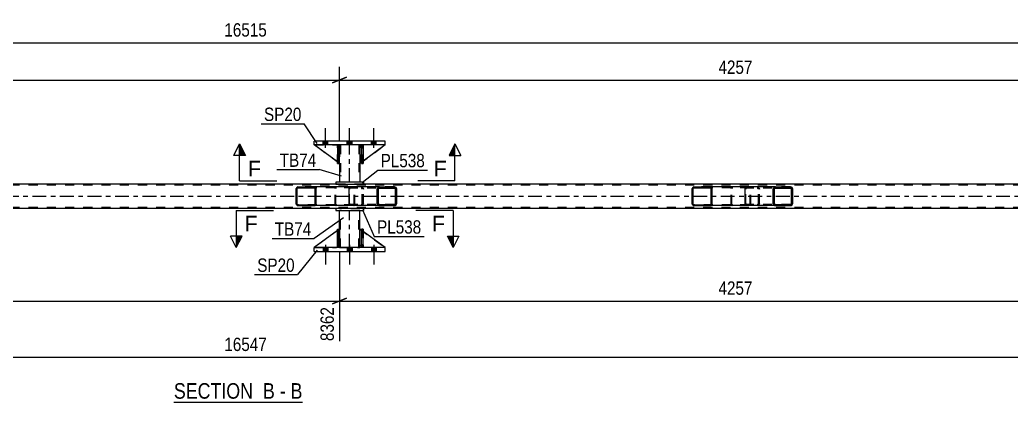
# Model space of a CAD drawing. Header units: millimetres. Extents: x -74 to 767, y -439 to 155.
# Drawn here: x 286.8 to 499.9, y -257.2 to -175.1 of the extents above; entities that cross this region are included whole.
import ezdxf

# ---------------------------------------------------------------- set-up
doc = ezdxf.new("R2010")
doc.units = ezdxf.units.MM
doc.linetypes.add('DXK_LINE_DOT2', pattern=[3.9198, 1.9599, -1.9599])
doc.linetypes.add('DXK_LINE_DOT3', pattern=[5.9187, 2.979, -0.9799, 0.9799, -0.9799])
doc.styles.add('Arial', font='arial.ttf', dxfattribs={"height": 0.2})
doc.styles.add('Arial Narrow', font='ARIALN.TTF', dxfattribs={"height": 0.2})

# ---------------------------------------------------------------- blocks, each defined once
blk = doc.blocks.new('Unknown-814185030-12 - 5260')
at = {"color": 6, "linetype": 'Continuous'}
blk.add_line((319.92, -257.25), (347.56, -257.25), dxfattribs=at)
at = {"color": 0, "linetype": 'Continuous'}
blk.add_wipeout([(338.02, -256.5), (338.02, -253), (319.92, -253), (319.92, -256.5)], dxfattribs=at)
at = {"color": 7, "linetype": 'Continuous', "style": 'Arial Narrow'}
blk.add_text('SECTION ', height=3.34, dxfattribs=at).set_placement((319.92, -256.5))
at = {"color": 0, "linetype": 'Continuous'}
blk.add_wipeout([(341.63, -256.5), (341.63, -253), (339.07, -253), (339.07, -256.5)], dxfattribs=at)
at = {"color": 7, "linetype": 'Continuous', "style": 'Arial Narrow'}
blk.add_text('B', height=3.34, dxfattribs=at).set_placement((339.07, -256.5))
at = {"color": 0, "linetype": 'Continuous'}
blk.add_wipeout([(343.96, -256.5), (343.96, -253), (342.68, -253), (342.68, -256.5)], dxfattribs=at)
at = {"color": 7, "linetype": 'Continuous', "style": 'Arial Narrow'}
blk.add_text('-', height=3.34, dxfattribs=at).set_placement((342.68, -256.5))
at = {"color": 0, "linetype": 'Continuous'}
blk.add_wipeout([(347.56, -256.5), (347.56, -253), (345.01, -253), (345.01, -256.5)], dxfattribs=at)
at = {"color": 7, "linetype": 'Continuous', "style": 'Arial Narrow'}
blk.add_text('B', height=3.34, dxfattribs=at).set_placement((345.01, -256.5))
blk = doc.blocks.new('Part-814185030-5375 - 5260')
at = {"color": 2, "linetype": 'Continuous'}
for p, q in [((360.27, -202.19), (359.91, -202.55)), ((365.31, -201.95), (360.59, -205.45)), ((359.91, -202.55), (359.91, -205.95)), ((360.27, -205.69), (359.91, -205.95))]:
    blk.add_line(p, q, dxfattribs=at)
at = {"color": 7, "linetype": 'DXK_LINE_DOT2'}
for p, q in [((360.51, -201.95), (360.27, -202.19)), ((365.31, -201.95), (360.51, -201.95)), ((360.59, -205.45), (360.27, -205.69))]:
    blk.add_line(p, q, dxfattribs=at)
blk = doc.blocks.new('Part-814185030-5311 - 5260')
at = {"color": 7, "linetype": 'DXK_LINE_DOT2'}
for p, q in [((360.59, -220.03), (360.27, -220.03)), ((360.27, -223.43), (360.27, -220.03)), ((360.27, -220.03), (360.27, -224.03)), ((360.59, -220.03), (360.59, -223.43)), ((360.59, -224.03), (360.59, -220.03)), ((360.59, -223.43), (360.27, -223.43)), ((360.27, -224.03), (360.27, -223.43)), ((360.59, -223.43), (360.59, -224.03)), ((360.59, -224.03), (360.27, -224.03)), ((360.59, -224.03), (360.59, -224.03))]:
    blk.add_line(p, q, dxfattribs=at)
blk = doc.blocks.new('Part-814185030-5313 - 5260')
at = {"color": 2, "linetype": 'Continuous'}
for p, q in [((360.27, -224.03), (360.27, -220.03)), ((360.27, -220.03), (360.59, -220.03)), ((360.59, -224.03), (360.59, -220.03)), ((360.27, -224.03), (360.27, -224.03)), ((360.59, -224.03), (360.27, -224.03))]:
    blk.add_line(p, q, dxfattribs=at)
at = {"color": 7, "linetype": 'DXK_LINE_DOT2'}
for p, q in [((360.27, -220.03), (360.27, -223.43)), ((360.59, -223.43), (360.59, -220.03)), ((360.27, -223.43), (360.27, -224.03)), ((360.27, -223.43), (360.59, -223.43)), ((360.59, -224.03), (360.59, -223.43)), ((360.59, -224.03), (360.59, -224.03))]:
    blk.add_line(p, q, dxfattribs=at)
blk = doc.blocks.new('Part-814185030-5324 - 5260')
at = {"color": 2, "linetype": 'Continuous'}
for p, q in [((355.51, -201.95), (355.51, -202.55)), ((359.91, -201.95), (359.91, -202.55)), ((355.51, -205.95), (355.51, -209.95)), ((359.91, -205.95), (359.91, -209.95))]:
    blk.add_line(p, q, dxfattribs=at)
at = {"color": 7, "linetype": 'DXK_LINE_DOT2'}
for p, q in [((359.91, -201.95), (355.51, -201.95)), ((355.75, -201.95), (355.75, -209.95)), ((359.67, -201.95), (359.67, -209.95)), ((355.51, -202.55), (355.51, -205.95)), ((359.91, -202.55), (359.91, -205.95)), ((359.91, -209.95), (355.51, -209.95))]:
    blk.add_line(p, q, dxfattribs=at)
at = {"color": 7, "linetype": 'DXK_LINE_DOT3'}
blk.add_line((357.71, -209.95), (357.71, -201.95), dxfattribs=at)
blk = doc.blocks.new('Part-814185030-5329 - 5260')
at = {"color": 2, "linetype": 'Continuous'}
for p, q in [((354.71, -209.95), (354.71, -210.35)), ((360.71, -209.95), (354.71, -209.95)), ((354.71, -210.35), (360.71, -210.35)), ((360.71, -209.95), (360.71, -210.35)), ((360.71, -209.95), (360.71, -209.95)), ((360.71, -210.35), (360.71, -210.35))]:
    blk.add_line(p, q, dxfattribs=at)
at = {"color": 7, "linetype": 'DXK_LINE_DOT2'}
for p, q in [((354.71, -209.95), (354.71, -210.35)), ((360.71, -210.35), (360.71, -209.95)), ((360.71, -209.95), (360.71, -209.95)), ((360.71, -210.35), (360.71, -210.35))]:
    blk.add_line(p, q, dxfattribs=at)
blk = doc.blocks.new('Part-814185030-5334 - 5260')
at = {"color": 2, "linetype": 'Continuous'}
for p, q in [((354.71, -215.63), (354.71, -216.03)), ((360.71, -215.63), (354.71, -215.63)), ((354.71, -216.03), (360.71, -216.03)), ((360.71, -215.63), (360.71, -216.03)), ((360.71, -215.63), (360.71, -215.63)), ((360.71, -216.03), (360.71, -216.03))]:
    blk.add_line(p, q, dxfattribs=at)
at = {"color": 7, "linetype": 'DXK_LINE_DOT2'}
for p, q in [((354.71, -215.63), (354.71, -216.03)), ((360.71, -216.03), (360.71, -215.63)), ((360.71, -215.63), (360.71, -215.63)), ((360.71, -216.03), (360.71, -216.03))]:
    blk.add_line(p, q, dxfattribs=at)
blk = doc.blocks.new('Part-814185030-5339 - 5260')
at = {"color": 2, "linetype": 'Continuous'}
for p, q in [((355.51, -220.03), (355.51, -216.03)), ((359.91, -220.03), (359.91, -216.03)), ((355.51, -224.03), (355.51, -223.43)), ((359.91, -224.03), (359.91, -223.43))]:
    blk.add_line(p, q, dxfattribs=at)
at = {"color": 7, "linetype": 'DXK_LINE_DOT2'}
for p, q in [((359.91, -216.03), (355.51, -216.03)), ((355.75, -224.03), (355.75, -216.03)), ((359.67, -224.03), (359.67, -216.03)), ((355.51, -223.43), (355.51, -220.03)), ((359.91, -223.43), (359.91, -220.03)), ((355.51, -224.03), (359.91, -224.03))]:
    blk.add_line(p, q, dxfattribs=at)
at = {"color": 7, "linetype": 'DXK_LINE_DOT3'}
blk.add_line((357.71, -224.03), (357.71, -216.03), dxfattribs=at)
blk = doc.blocks.new('Part-814185030-5340 - 5260')
at = {"color": 2, "linetype": 'Continuous'}
for p, q in [((360.59, -201.95), (360.27, -201.95)), ((360.27, -201.95), (360.27, -205.95)), ((360.59, -201.95), (360.59, -201.95)), ((360.59, -201.95), (360.59, -205.95)), ((360.59, -205.95), (360.27, -205.95))]:
    blk.add_line(p, q, dxfattribs=at)
at = {"color": 7, "linetype": 'DXK_LINE_DOT2'}
for p, q in [((360.27, -202.55), (360.27, -201.95)), ((360.59, -202.55), (360.59, -201.95)), ((360.59, -201.95), (360.59, -201.95)), ((360.59, -202.55), (360.27, -202.55)), ((360.27, -202.55), (360.27, -205.95)), ((360.59, -205.95), (360.59, -202.55))]:
    blk.add_line(p, q, dxfattribs=at)
blk = doc.blocks.new('Part-814185030-5355 - 5260')
at = {"color": 2, "linetype": 'Continuous'}
for p, q in [((350.11, -201.95), (350.11, -201.15)), ((365.31, -201.15), (350.11, -201.15)), ((365.31, -201.95), (350.11, -201.95)), ((365.31, -201.95), (365.31, -201.15))]:
    blk.add_line(p, q, dxfattribs=at)
at = {"color": 7, "linetype": 'DXK_LINE_DOT2'}
for p, q in [((350.11, -201.95), (350.11, -201.15)), ((365.31, -201.95), (365.31, -201.15))]:
    blk.add_line(p, q, dxfattribs=at)
blk = doc.blocks.new('Part-814185030-5360 - 5260')
at = {"color": 2, "linetype": 'Continuous'}
for p, q in [((350.11, -224.83), (350.11, -224.03)), ((365.31, -224.03), (350.11, -224.03)), ((350.11, -224.83), (365.31, -224.83)), ((365.31, -224.83), (365.31, -224.03))]:
    blk.add_line(p, q, dxfattribs=at)
at = {"color": 7, "linetype": 'DXK_LINE_DOT2'}
for p, q in [((350.11, -224.83), (350.11, -224.03)), ((365.31, -224.83), (365.31, -224.03))]:
    blk.add_line(p, q, dxfattribs=at)
blk = doc.blocks.new('Part-814185030-5361 - 5260')
at = {"color": 2, "linetype": 'Continuous'}
for p, q in [((359.91, -223.43), (359.91, -220.03)), ((360.27, -220.29), (359.91, -220.03)), ((365.31, -224.03), (360.59, -220.53)), ((360.27, -223.78), (359.91, -223.43))]:
    blk.add_line(p, q, dxfattribs=at)
at = {"color": 7, "linetype": 'DXK_LINE_DOT2'}
for p, q in [((360.59, -220.53), (360.27, -220.29)), ((360.51, -224.03), (360.27, -223.78)), ((365.31, -224.03), (360.51, -224.03)), ((365.31, -224.03), (365.31, -224.03)), ((365.31, -224.03), (365.31, -224.03))]:
    blk.add_line(p, q, dxfattribs=at)
blk = doc.blocks.new('Part-814185030-5362 - 5260')
at = {"color": 7, "linetype": 'DXK_LINE_DOT2'}
for p, q in [((359.91, -223.43), (359.91, -220.03)), ((359.91, -220.03), (365.31, -224.03)), ((360.51, -224.03), (359.91, -223.43)), ((365.31, -224.03), (360.51, -224.03))]:
    blk.add_line(p, q, dxfattribs=at)
blk = doc.blocks.new('Part-814185030-5363 - 5260')
at = {"color": 2, "linetype": 'Continuous'}
for p, q in [((355.07, -220.36), (350.11, -224.03)), ((355.51, -220.03), (355.39, -220.12)), ((355.51, -223.43), (355.51, -220.03)), ((355.51, -223.43), (355.39, -223.55)), ((355.51, -223.43), (355.51, -223.43)), ((355.07, -223.87), (354.91, -224.03))]:
    blk.add_line(p, q, dxfattribs=at)
at = {"color": 7, "linetype": 'DXK_LINE_DOT2'}
for p, q in [((355.39, -220.12), (355.07, -220.36)), ((355.51, -223.43), (355.51, -220.03)), ((355.51, -223.43), (354.91, -224.03)), ((355.39, -223.55), (355.07, -223.87)), ((350.11, -224.03), (354.91, -224.03))]:
    blk.add_line(p, q, dxfattribs=at)
blk = doc.blocks.new('Part-814185030-5366 - 5260')
at = {"linetype": 'Continuous'}
h = blk.add_hatch(dxfattribs=at)
h.set_pattern_fill('', scale=0.7, style=0, pattern_type=0)
h.set_pattern_definition([(45, (367.7876, -211.2838), (-1.57154, 1.57154), [])])
h.paths.add_polyline_path([(367.83, -211.47), (367.79, -211.28), (367.68, -211.13), (367.52, -211.02), (367.32, -210.99), (364.14, -210.99), (363.95, -211.02), (363.78, -211.13), (363.67, -211.28), (363.64, -211.47), (363.64, -214.51), (363.67, -214.69), (363.78, -214.85), (363.95, -214.95), (364.14, -214.99), (367.32, -214.99), (367.52, -214.95), (367.68, -214.85), (367.79, -214.69), (367.83, -214.51)])
h.paths.add_polyline_path([(367.56, -214.6), (367.5, -214.68), (367.42, -214.73), (367.32, -214.75), (364.14, -214.75), (364.04, -214.73), (363.96, -214.68), (363.91, -214.6), (363.89, -214.51), (363.89, -211.47), (363.91, -211.38), (363.96, -211.3), (364.04, -211.25), (364.14, -211.23), (367.32, -211.23), (367.42, -211.25), (367.5, -211.3), (367.56, -211.38), (367.57, -211.47), (367.57, -214.51)])
at = {"color": 2, "linetype": 'Continuous'}
for p, q in [((357.57, -211.47), (357.59, -211.28)), ((357.57, -214.51), (357.57, -211.47)), ((357.59, -211.28), (357.65, -211.13)), ((357.65, -211.13), (357.73, -211.02)), ((357.73, -211.02), (357.84, -210.99)), ((364.14, -210.99), (357.84, -210.99)), ((363.67, -211.28), (363.64, -211.47)), ((363.64, -214.51), (363.64, -211.47)), ((363.89, -211.47), (363.91, -211.38)), ((363.89, -214.51), (363.89, -211.47)), ((363.91, -211.38), (363.96, -211.3)), ((364.14, -210.99), (363.95, -211.02)), ((363.96, -211.3), (364.04, -211.25)), ((364.04, -211.25), (364.14, -211.23)), ((364.14, -210.99), (367.32, -210.99)), ((364.14, -211.23), (367.32, -211.23)), ((367.52, -211.02), (367.32, -210.99)), ((367.32, -211.23), (367.42, -211.25)), ((367.42, -211.25), (367.5, -211.3)), ((367.5, -211.3), (367.56, -211.38)), ((367.56, -211.38), (367.57, -211.47)), ((367.57, -214.51), (367.57, -211.47)), ((367.83, -211.47), (367.79, -211.28)), ((367.83, -214.51), (367.83, -211.47)), ((357.59, -214.69), (357.57, -214.51)), ((357.65, -214.85), (357.59, -214.69)), ((357.73, -214.95), (357.65, -214.85)), ((357.84, -214.99), (357.73, -214.95)), ((364.14, -214.99), (357.84, -214.99)), ((363.64, -214.51), (363.67, -214.69)), ((363.91, -214.6), (363.89, -214.51)), ((363.96, -214.68), (363.91, -214.6)), ((363.95, -214.95), (364.14, -214.99)), ((364.04, -214.73), (363.96, -214.68)), ((364.14, -214.75), (364.04, -214.73)), ((364.14, -214.75), (367.32, -214.75)), ((364.14, -214.99), (367.32, -214.99)), ((367.42, -214.73), (367.32, -214.75)), ((367.32, -214.99), (367.52, -214.95)), ((367.5, -214.68), (367.42, -214.73)), ((367.56, -214.6), (367.5, -214.68)), ((367.57, -214.51), (367.56, -214.6)), ((367.79, -214.69), (367.83, -214.51))]:
    blk.add_line(p, q, dxfattribs=at)
at = {"color": 7, "linetype": 'DXK_LINE_DOT2'}
for p, q in [((357.71, -211.38), (357.7, -211.47)), ((357.7, -214.51), (357.7, -211.47)), ((357.74, -211.3), (357.71, -211.38)), ((357.79, -211.25), (357.74, -211.3)), ((357.84, -211.23), (357.79, -211.25)), ((367.32, -211.23), (357.84, -211.23)), ((358.83, -211.23), (358.83, -210.99)), ((360.17, -210.99), (360.37, -211.02)), ((360.27, -211.25), (360.17, -211.23)), ((360.35, -211.3), (360.27, -211.25)), ((360.41, -211.38), (360.35, -211.3)), ((360.42, -211.47), (360.41, -211.38)), ((360.42, -214.51), (360.42, -211.47)), ((360.64, -211.28), (360.68, -211.47)), ((360.68, -214.51), (360.68, -211.47)), ((367.32, -210.99), (364.14, -210.99)), ((357.7, -214.51), (357.71, -214.6)), ((357.71, -214.6), (357.74, -214.68)), ((357.74, -214.68), (357.79, -214.73)), ((357.79, -214.73), (357.84, -214.75)), ((367.32, -214.75), (357.84, -214.75)), ((358.83, -214.99), (358.83, -214.75)), ((360.17, -214.75), (360.27, -214.73)), ((360.37, -214.95), (360.17, -214.99)), ((360.27, -214.73), (360.35, -214.68)), ((360.35, -214.68), (360.41, -214.6)), ((360.41, -214.6), (360.42, -214.51)), ((360.68, -214.51), (360.64, -214.69)), ((367.32, -214.99), (364.14, -214.99))]:
    blk.add_line(p, q, dxfattribs=at)
for centre, start, end in [((360.19, -211.48), 23.8494, 68.8059), ((360.19, -214.49), 291.1941, 336.1506)]:
    blk.add_arc(centre, 0.492, start, end, dxfattribs=at)
at = {"color": 2, "linetype": 'Continuous'}
for centre, start, end in [((364.12, -211.48), 111.1941, 156.1506), ((367.34, -211.48), 23.8494, 68.8059), ((364.12, -214.49), 203.8494, 248.8059), ((367.34, -214.49), 291.1941, 336.1506)]:
    blk.add_arc(centre, 0.492, start, end, dxfattribs=at)
blk = doc.blocks.new('Part-814185030-5367 - 5260')
at = {"linetype": 'Continuous'}
h = blk.add_hatch(dxfattribs=at)
h.set_pattern_fill('', scale=0.7, style=0, pattern_type=0)
h.set_pattern_definition([(45, (435.5897, -211.185), (-1.57154, 1.57154), [])])
h.paths.add_polyline_path([(435.62, -211.31), (435.59, -211.19), (435.52, -211.08), (435.41, -211.01), (435.28, -210.99), (431.7, -210.99), (431.57, -211.01), (431.46, -211.08), (431.38, -211.19), (431.36, -211.31), (431.36, -214.67), (431.38, -214.79), (431.46, -214.89), (431.57, -214.96), (431.7, -214.99), (435.28, -214.99), (435.41, -214.96), (435.52, -214.89), (435.59, -214.79), (435.62, -214.67)])
h.paths.add_polyline_path([(435.43, -214.73), (435.4, -214.78), (435.34, -214.82), (435.28, -214.83), (431.7, -214.83), (431.63, -214.82), (431.58, -214.78), (431.54, -214.73), (431.53, -214.67), (431.53, -211.31), (431.54, -211.25), (431.58, -211.19), (431.63, -211.16), (431.7, -211.15), (435.28, -211.15), (435.34, -211.16), (435.4, -211.19), (435.43, -211.25), (435.45, -211.31), (435.45, -214.67)])
at = {"color": 2, "linetype": 'Continuous'}
for p, q in [((431.38, -211.19), (431.36, -211.31)), ((431.36, -214.67), (431.36, -211.31)), ((431.53, -211.31), (431.54, -211.25)), ((431.53, -214.67), (431.53, -211.31)), ((431.54, -211.25), (431.58, -211.19)), ((431.7, -210.99), (431.57, -211.01)), ((431.58, -211.19), (431.63, -211.16)), ((431.63, -211.16), (431.7, -211.15)), ((431.7, -210.99), (435.28, -210.99)), ((431.7, -211.15), (435.28, -211.15)), ((442.97, -210.99), (435.28, -210.99)), ((435.41, -211.01), (435.28, -210.99)), ((435.28, -211.15), (435.34, -211.16)), ((435.34, -211.16), (435.4, -211.19)), ((435.4, -211.19), (435.43, -211.25)), ((435.43, -211.25), (435.45, -211.31)), ((435.45, -214.67), (435.45, -211.31)), ((435.62, -211.31), (435.59, -211.19)), ((435.62, -214.67), (435.62, -211.31)), ((431.36, -214.67), (431.38, -214.79)), ((431.54, -214.73), (431.53, -214.67)), ((431.58, -214.78), (431.54, -214.73)), ((431.57, -214.96), (431.7, -214.99)), ((431.63, -214.82), (431.58, -214.78)), ((431.7, -214.83), (431.63, -214.82)), ((431.7, -214.83), (435.28, -214.83)), ((431.7, -214.99), (435.28, -214.99)), ((435.34, -214.82), (435.28, -214.83)), ((435.28, -214.99), (435.41, -214.96)), ((442.97, -214.99), (435.28, -214.99)), ((435.4, -214.78), (435.34, -214.82)), ((435.43, -214.73), (435.4, -214.78)), ((435.45, -214.67), (435.43, -214.73)), ((435.59, -214.79), (435.62, -214.67))]:
    blk.add_line(p, q, dxfattribs=at)
at = {"color": 7, "linetype": 'DXK_LINE_DOT2'}
for p, q in [((435.28, -210.99), (431.7, -210.99)), ((443.62, -211.15), (431.7, -211.15)), ((439.71, -211.31), (439.73, -211.19)), ((439.71, -214.67), (439.71, -211.31)), ((439.89, -211.25), (439.88, -211.31)), ((439.88, -214.67), (439.88, -211.31)), ((439.93, -211.19), (439.89, -211.25)), ((439.92, -211.01), (440.05, -210.99)), ((439.93, -211.19), (439.94, -211.19)), ((439.94, -211.19), (439.98, -211.16)), ((439.98, -211.16), (440.05, -211.15)), ((443.62, -210.99), (442.97, -210.99)), ((443.62, -210.99), (443.75, -211.01)), ((443.69, -211.16), (443.62, -211.15)), ((443.74, -211.19), (443.69, -211.16)), ((443.78, -211.25), (443.74, -211.19)), ((443.79, -211.31), (443.78, -211.25)), ((443.79, -214.67), (443.79, -211.31)), ((443.94, -211.19), (443.96, -211.28)), ((443.96, -211.28), (443.96, -211.31)), ((443.96, -214.67), (443.96, -211.31)), ((443.62, -214.83), (431.7, -214.83)), ((435.28, -214.99), (431.7, -214.99)), ((439.73, -214.79), (439.71, -214.67)), ((439.88, -214.67), (439.89, -214.73)), ((439.89, -214.73), (439.93, -214.78)), ((440.05, -214.99), (439.92, -214.96)), ((439.93, -214.78), (439.94, -214.79)), ((439.94, -214.79), (439.98, -214.82)), ((439.98, -214.82), (440.05, -214.83)), ((443.62, -214.99), (442.97, -214.99)), ((443.62, -214.83), (443.69, -214.82)), ((443.75, -214.96), (443.62, -214.99)), ((443.69, -214.82), (443.74, -214.78)), ((443.74, -214.78), (443.78, -214.73)), ((443.78, -214.73), (443.79, -214.67)), ((443.96, -214.67), (443.94, -214.79))]:
    blk.add_line(p, q, dxfattribs=at)
at = {"color": 2, "linetype": 'Continuous'}
for centre, start, end in [((431.69, -211.32), 110.7583, 155.68), ((435.29, -211.32), 24.32, 69.2417), ((431.69, -214.65), 204.32, 249.2417), ((435.29, -214.65), 290.7583, 335.68)]:
    blk.add_arc(centre, 0.331, start, end, dxfattribs=at)
at = {"color": 7, "linetype": 'DXK_LINE_DOT2'}
for centre, start, end in [((440.04, -211.32), 110.7583, 155.68), ((443.64, -211.32), 24.32, 69.2417), ((440.04, -214.65), 204.32, 249.2417)]:
    blk.add_arc(centre, 0.331, start, end, dxfattribs=at)
blk = doc.blocks.new('Part-814185030-5368 - 5260')
at = {"linetype": 'Continuous'}
h = blk.add_hatch(dxfattribs=at)
h.set_pattern_fill('', scale=0.7, style=0, pattern_type=0)
h.set_pattern_definition([(45, (452.9218, -211.2838), (-1.57154, 1.57154), [])])
h.paths.add_polyline_path([(452.96, -211.47), (452.92, -211.28), (452.81, -211.13), (452.65, -211.02), (452.46, -210.99), (449.27, -210.99), (449.08, -211.02), (448.92, -211.13), (448.81, -211.28), (448.77, -211.47), (448.77, -214.51), (448.81, -214.69), (448.92, -214.85), (449.08, -214.95), (449.27, -214.99), (452.46, -214.99), (452.65, -214.95), (452.81, -214.85), (452.92, -214.69), (452.96, -214.51)])
h.paths.add_polyline_path([(452.69, -214.6), (452.64, -214.68), (452.55, -214.73), (452.46, -214.75), (449.27, -214.75), (449.18, -214.73), (449.1, -214.68), (449.04, -214.6), (449.02, -214.51), (449.02, -211.47), (449.04, -211.38), (449.1, -211.3), (449.18, -211.25), (449.27, -211.23), (452.46, -211.23), (452.55, -211.25), (452.64, -211.3), (452.69, -211.38), (452.71, -211.47), (452.71, -214.51)])
at = {"color": 2, "linetype": 'Continuous'}
for p, q in [((442.7, -211.47), (442.72, -211.28)), ((442.7, -214.51), (442.7, -211.47)), ((442.72, -211.28), (442.78, -211.13)), ((442.78, -211.13), (442.87, -211.02)), ((442.87, -211.02), (442.97, -210.99)), ((449.27, -210.99), (442.97, -210.99)), ((448.81, -211.28), (448.77, -211.47)), ((448.77, -214.51), (448.77, -211.47)), ((449.02, -211.47), (449.04, -211.38)), ((449.02, -214.51), (449.02, -211.47)), ((449.04, -211.38), (449.1, -211.3)), ((449.27, -210.99), (449.08, -211.02)), ((449.1, -211.3), (449.18, -211.25)), ((449.18, -211.25), (449.27, -211.23)), ((449.27, -210.99), (452.46, -210.99)), ((449.27, -211.23), (452.46, -211.23)), ((452.65, -211.02), (452.46, -210.99)), ((452.46, -211.23), (452.55, -211.25)), ((452.55, -211.25), (452.64, -211.3)), ((452.64, -211.3), (452.69, -211.38)), ((452.69, -211.38), (452.71, -211.47)), ((452.71, -214.51), (452.71, -211.47)), ((452.96, -211.47), (452.92, -211.28)), ((452.96, -214.51), (452.96, -211.47)), ((442.72, -214.69), (442.7, -214.51)), ((442.78, -214.85), (442.72, -214.69)), ((442.87, -214.95), (442.78, -214.85)), ((442.97, -214.99), (442.87, -214.95)), ((449.27, -214.99), (442.97, -214.99)), ((448.77, -214.51), (448.81, -214.69)), ((449.04, -214.6), (449.02, -214.51)), ((449.1, -214.68), (449.04, -214.6)), ((449.08, -214.95), (449.27, -214.99)), ((449.18, -214.73), (449.1, -214.68)), ((449.27, -214.75), (449.18, -214.73)), ((449.27, -214.75), (452.46, -214.75)), ((449.27, -214.99), (452.46, -214.99)), ((452.55, -214.73), (452.46, -214.75)), ((452.46, -214.99), (452.65, -214.95)), ((452.64, -214.68), (452.55, -214.73)), ((452.69, -214.6), (452.64, -214.68)), ((452.71, -214.51), (452.69, -214.6)), ((452.92, -214.69), (452.96, -214.51))]:
    blk.add_line(p, q, dxfattribs=at)
at = {"color": 7, "linetype": 'DXK_LINE_DOT2'}
for p, q in [((442.85, -211.38), (442.84, -211.47)), ((442.84, -214.51), (442.84, -211.47)), ((442.88, -211.3), (442.85, -211.38)), ((442.92, -211.25), (442.88, -211.3)), ((442.97, -211.23), (442.92, -211.25)), ((452.46, -211.23), (442.97, -211.23)), ((443.96, -211.23), (443.96, -210.99)), ((445.31, -210.99), (445.5, -211.02)), ((445.4, -211.25), (445.31, -211.23)), ((445.48, -211.3), (445.4, -211.25)), ((445.54, -211.38), (445.48, -211.3)), ((445.56, -211.47), (445.54, -211.38)), ((445.56, -214.51), (445.56, -211.47)), ((445.77, -211.28), (445.81, -211.47)), ((445.81, -214.51), (445.81, -211.47)), ((452.46, -210.99), (449.27, -210.99)), ((442.84, -214.51), (442.85, -214.6)), ((442.85, -214.6), (442.88, -214.68)), ((442.88, -214.68), (442.92, -214.73)), ((442.92, -214.73), (442.97, -214.75)), ((452.46, -214.75), (442.97, -214.75)), ((443.96, -214.99), (443.96, -214.75)), ((445.31, -214.75), (445.4, -214.73)), ((445.5, -214.95), (445.31, -214.99)), ((445.4, -214.73), (445.48, -214.68)), ((445.48, -214.68), (445.54, -214.6)), ((445.54, -214.6), (445.56, -214.51)), ((445.81, -214.51), (445.77, -214.69)), ((452.46, -214.99), (449.27, -214.99))]:
    blk.add_line(p, q, dxfattribs=at)
for centre, start, end in [((445.32, -211.48), 23.8494, 68.8059), ((445.32, -214.49), 291.1941, 336.1506)]:
    blk.add_arc(centre, 0.492, start, end, dxfattribs=at)
at = {"color": 2, "linetype": 'Continuous'}
for centre, start, end in [((449.26, -211.48), 111.1941, 156.1506), ((452.47, -211.48), 23.8494, 68.8059), ((449.26, -214.49), 203.8494, 248.8059), ((452.47, -214.49), 291.1941, 336.1506)]:
    blk.add_arc(centre, 0.492, start, end, dxfattribs=at)
blk = doc.blocks.new('Part-814185030-5370 - 5260')
at = {"color": 7, "linetype": 'DXK_LINE_DOT2'}
for p, q in [((355.51, -220.03), (350.11, -224.03)), ((355.51, -223.43), (355.51, -220.03)), ((355.51, -220.03), (355.51, -223.43)), ((354.91, -224.03), (355.51, -223.43)), ((355.51, -223.43), (354.91, -224.03)), ((355.51, -223.43), (355.51, -223.43)), ((350.11, -224.03), (354.91, -224.03))]:
    blk.add_line(p, q, dxfattribs=at)
blk = doc.blocks.new('Part-814185030-5371 - 5260')
at = {"color": 2, "linetype": 'Continuous'}
for p, q in [((355.07, -224.03), (355.07, -220.03)), ((355.07, -220.03), (355.39, -220.03)), ((355.39, -224.03), (355.39, -220.03)), ((355.07, -224.03), (355.07, -224.03)), ((355.39, -224.03), (355.07, -224.03))]:
    blk.add_line(p, q, dxfattribs=at)
at = {"color": 7, "linetype": 'DXK_LINE_DOT2'}
for p, q in [((355.07, -220.03), (355.07, -223.43)), ((355.39, -223.43), (355.39, -220.03)), ((355.07, -223.43), (355.07, -224.03)), ((355.07, -223.43), (355.39, -223.43)), ((355.39, -224.03), (355.39, -223.43)), ((355.39, -224.03), (355.39, -224.03))]:
    blk.add_line(p, q, dxfattribs=at)
blk = doc.blocks.new('Part-814185030-5373 - 5260')
at = {"color": 7, "linetype": 'DXK_LINE_DOT2'}
for p, q in [((355.07, -220.03), (355.39, -220.03)), ((355.07, -223.43), (355.07, -220.03)), ((355.07, -220.03), (355.07, -224.03)), ((355.39, -220.03), (355.39, -223.43)), ((355.39, -224.03), (355.39, -220.12)), ((355.39, -223.43), (355.07, -223.43)), ((355.07, -224.03), (355.07, -223.43)), ((355.39, -223.43), (355.39, -224.03)), ((355.39, -224.03), (355.07, -224.03)), ((355.39, -224.03), (355.39, -224.03))]:
    blk.add_line(p, q, dxfattribs=at)
blk = doc.blocks.new('Part-814185030-5396 - 5260')
at = {"color": 7, "linetype": 'DXK_LINE_DOT2'}
for p, q in [((360.27, -202.55), (360.27, -201.95)), ((360.27, -201.95), (360.27, -201.95)), ((360.27, -201.95), (360.27, -205.95)), ((360.59, -201.95), (360.27, -201.95)), ((360.59, -202.55), (360.59, -201.95)), ((360.59, -205.95), (360.59, -201.95)), ((360.27, -205.95), (360.27, -202.55)), ((360.27, -202.55), (360.59, -202.55)), ((360.59, -202.55), (360.59, -205.95)), ((360.27, -205.95), (360.59, -205.95))]:
    blk.add_line(p, q, dxfattribs=at)
blk = doc.blocks.new('Part-814185030-5415 - 5260')
at = {"color": 7, "linetype": 'DXK_LINE_DOT2'}
for p, q in [((360.51, -201.95), (359.91, -202.55)), ((359.91, -205.95), (365.31, -201.95)), ((365.31, -201.95), (360.51, -201.95)), ((359.91, -202.55), (359.91, -205.95))]:
    blk.add_line(p, q, dxfattribs=at)
blk = doc.blocks.new('Part-814185030-5416 - 5260')
at = {"color": 2, "linetype": 'Continuous'}
for p, q in [((355.07, -205.62), (350.11, -201.95)), ((355.07, -202.1), (354.91, -201.95)), ((355.51, -202.55), (355.39, -202.42)), ((355.51, -202.55), (355.51, -202.55)), ((355.51, -205.95), (355.51, -202.55)), ((355.39, -205.85), (355.51, -205.95)), ((355.51, -205.95), (355.51, -205.95))]:
    blk.add_line(p, q, dxfattribs=at)
at = {"color": 7, "linetype": 'DXK_LINE_DOT2'}
for p, q in [((354.91, -201.95), (350.11, -201.95)), ((354.91, -201.95), (355.51, -202.55)), ((355.39, -202.42), (355.07, -202.1)), ((355.51, -202.55), (355.51, -205.95)), ((355.39, -205.85), (355.07, -205.62))]:
    blk.add_line(p, q, dxfattribs=at)
blk = doc.blocks.new('Part-814185030-5417 - 5260')
at = {"color": 7, "linetype": 'DXK_LINE_DOT2'}
for p, q in [((355.51, -205.95), (350.11, -201.95)), ((350.11, -201.95), (354.91, -201.95)), ((354.91, -201.95), (355.51, -202.55)), ((355.51, -202.55), (354.91, -201.95)), ((355.51, -202.55), (355.51, -205.95)), ((355.51, -202.55), (355.51, -202.55)), ((355.51, -202.55), (355.51, -205.95))]:
    blk.add_line(p, q, dxfattribs=at)
blk = doc.blocks.new('Part-814185030-5418 - 5260')
at = {"color": 2, "linetype": 'Continuous'}
for p, q in [((355.39, -201.95), (355.07, -201.95)), ((355.07, -201.95), (355.07, -205.95)), ((355.39, -201.95), (355.39, -201.95)), ((355.39, -201.95), (355.39, -205.95)), ((355.39, -205.95), (355.07, -205.95))]:
    blk.add_line(p, q, dxfattribs=at)
at = {"color": 7, "linetype": 'DXK_LINE_DOT2'}
for p, q in [((355.07, -202.55), (355.07, -201.95)), ((355.39, -202.55), (355.39, -201.95)), ((355.39, -201.95), (355.39, -201.95)), ((355.39, -202.55), (355.07, -202.55)), ((355.07, -202.55), (355.07, -205.95)), ((355.39, -205.95), (355.39, -202.55))]:
    blk.add_line(p, q, dxfattribs=at)
blk = doc.blocks.new('Part-814185030-5420 - 5260')
at = {"color": 7, "linetype": 'DXK_LINE_DOT2'}
for p, q in [((355.07, -202.55), (355.07, -201.95)), ((355.07, -201.95), (355.07, -201.95)), ((355.07, -201.95), (355.07, -205.95)), ((355.39, -201.95), (355.07, -201.95)), ((355.39, -202.55), (355.39, -201.95)), ((355.39, -205.95), (355.39, -201.95)), ((355.07, -205.95), (355.07, -202.55)), ((355.07, -202.55), (355.39, -202.55)), ((355.39, -202.55), (355.39, -205.95)), ((355.07, -205.95), (355.39, -205.95))]:
    blk.add_line(p, q, dxfattribs=at)
blk = doc.blocks.new('Part-814185030-5479 - 5260')
at = {"color": 7, "linetype": 'DXK_LINE_DOT2'}
for p, q in [((623.83, -210.59), (46.85, -210.59)), ((360.71, -210.35), (354.71, -210.35)), ((623.83, -215.39), (46.85, -215.39)), ((360.71, -215.63), (354.71, -215.63))]:
    blk.add_line(p, q, dxfattribs=at)
at = {"color": 2, "linetype": 'Continuous'}
for p, q in [((354.71, -210.35), (190.45, -210.35)), ((524.98, -210.35), (360.71, -210.35)), ((354.71, -215.63), (190.45, -215.63)), ((524.98, -215.63), (360.71, -215.63))]:
    blk.add_line(p, q, dxfattribs=at)
at = {"color": 7, "linetype": 'DXK_LINE_DOT3'}
blk.add_line((46.85, -212.99), (623.83, -212.99), dxfattribs=at)
blk = doc.blocks.new('Part-814185030-5481 - 5260')
at = {"linetype": 'Continuous'}
h = blk.add_hatch(dxfattribs=at)
h.set_pattern_fill('', scale=0.7, style=0, pattern_type=0)
h.set_pattern_definition([(45, (350.4555, -211.185), (-1.57154, 1.57154), [])])
h.paths.add_polyline_path([(350.48, -211.31), (350.46, -211.19), (350.38, -211.08), (350.27, -211.01), (350.14, -210.99), (346.57, -210.99), (346.43, -211.01), (346.32, -211.08), (346.25, -211.19), (346.22, -211.31), (346.22, -214.67), (346.25, -214.79), (346.32, -214.89), (346.43, -214.96), (346.57, -214.99), (350.14, -214.99), (350.27, -214.96), (350.38, -214.89), (350.46, -214.79), (350.48, -214.67)])
h.paths.add_polyline_path([(350.3, -214.73), (350.26, -214.78), (350.21, -214.82), (350.14, -214.83), (346.57, -214.83), (346.5, -214.82), (346.44, -214.78), (346.41, -214.73), (346.39, -214.67), (346.39, -211.31), (346.41, -211.25), (346.44, -211.19), (346.5, -211.16), (346.57, -211.15), (350.14, -211.15), (350.21, -211.16), (350.26, -211.19), (350.3, -211.25), (350.31, -211.31), (350.31, -214.67)])
at = {"color": 2, "linetype": 'Continuous'}
for p, q in [((346.25, -211.19), (346.22, -211.31)), ((346.22, -214.67), (346.22, -211.31)), ((346.39, -211.31), (346.41, -211.25)), ((346.39, -214.67), (346.39, -211.31)), ((346.41, -211.25), (346.44, -211.19)), ((346.57, -210.99), (346.43, -211.01)), ((346.44, -211.19), (346.5, -211.16)), ((346.5, -211.16), (346.57, -211.15)), ((346.57, -210.99), (350.14, -210.99)), ((346.57, -211.15), (350.14, -211.15)), ((357.84, -210.99), (350.14, -210.99)), ((350.27, -211.01), (350.14, -210.99)), ((350.14, -211.15), (350.21, -211.16)), ((350.21, -211.16), (350.26, -211.19)), ((350.26, -211.19), (350.3, -211.25)), ((350.3, -211.25), (350.31, -211.31)), ((350.31, -214.67), (350.31, -211.31)), ((350.48, -211.31), (350.46, -211.19)), ((350.48, -214.67), (350.48, -211.31)), ((346.22, -214.67), (346.25, -214.79)), ((346.41, -214.73), (346.39, -214.67)), ((346.44, -214.78), (346.41, -214.73)), ((346.43, -214.96), (346.57, -214.99)), ((346.5, -214.82), (346.44, -214.78)), ((346.57, -214.83), (346.5, -214.82)), ((346.57, -214.83), (350.14, -214.83)), ((346.57, -214.99), (350.14, -214.99)), ((350.21, -214.82), (350.14, -214.83)), ((350.14, -214.99), (350.27, -214.96)), ((357.84, -214.99), (350.14, -214.99)), ((350.26, -214.78), (350.21, -214.82)), ((350.3, -214.73), (350.26, -214.78)), ((350.31, -214.67), (350.3, -214.73)), ((350.46, -214.79), (350.48, -214.67))]:
    blk.add_line(p, q, dxfattribs=at)
at = {"color": 7, "linetype": 'DXK_LINE_DOT2'}
for p, q in [((350.14, -210.99), (346.57, -210.99)), ((358.49, -211.15), (346.57, -211.15)), ((354.57, -211.31), (354.6, -211.19)), ((354.57, -214.67), (354.57, -211.31)), ((354.76, -211.25), (354.74, -211.31)), ((354.74, -214.67), (354.74, -211.31)), ((354.79, -211.19), (354.76, -211.25)), ((354.78, -211.01), (354.91, -210.99)), ((354.79, -211.19), (354.81, -211.19)), ((354.81, -211.19), (354.85, -211.16)), ((354.85, -211.16), (354.91, -211.15)), ((358.49, -210.99), (357.84, -210.99)), ((358.49, -210.99), (358.62, -211.01)), ((358.56, -211.16), (358.49, -211.15)), ((358.61, -211.19), (358.56, -211.16)), ((358.65, -211.25), (358.61, -211.19)), ((358.66, -211.31), (358.65, -211.25)), ((358.66, -214.67), (358.66, -211.31)), ((358.8, -211.19), (358.83, -211.28)), ((358.83, -211.28), (358.83, -211.31)), ((358.83, -214.67), (358.83, -211.31)), ((358.49, -214.83), (346.57, -214.83)), ((350.14, -214.99), (346.57, -214.99)), ((354.6, -214.79), (354.57, -214.67)), ((354.74, -214.67), (354.76, -214.73)), ((354.76, -214.73), (354.79, -214.78)), ((354.91, -214.99), (354.78, -214.96)), ((354.79, -214.78), (354.81, -214.79)), ((354.81, -214.79), (354.85, -214.82)), ((354.85, -214.82), (354.91, -214.83)), ((358.49, -214.99), (357.84, -214.99)), ((358.49, -214.83), (358.56, -214.82)), ((358.62, -214.96), (358.49, -214.99)), ((358.56, -214.82), (358.61, -214.78)), ((358.61, -214.78), (358.65, -214.73)), ((358.65, -214.73), (358.66, -214.67)), ((358.83, -214.67), (358.8, -214.79))]:
    blk.add_line(p, q, dxfattribs=at)
at = {"color": 2, "linetype": 'Continuous'}
for centre, start, end in [((346.55, -211.32), 110.7583, 155.68), ((350.15, -211.32), 24.32, 69.2417), ((346.55, -214.65), 204.32, 249.2417), ((350.15, -214.65), 290.7583, 335.68)]:
    blk.add_arc(centre, 0.331, start, end, dxfattribs=at)
at = {"color": 7, "linetype": 'DXK_LINE_DOT2'}
for centre, start, end in [((354.9, -211.32), 110.7583, 155.68), ((358.5, -211.32), 24.32, 69.2417), ((354.9, -214.65), 204.32, 249.2417), ((358.5, -214.65), 290.7583, 335.68)]:
    blk.add_arc(centre, 0.331, start, end, dxfattribs=at)
blk = doc.blocks.new('Bolt-814185030-5543 - 5260')
at = {"linetype": 'Continuous'}
for points in [[(351.99, -201.95), (353.03, -201.95), (353.03, -201.15), (351.99, -201.15)], [(351.99, -201.95), (353.03, -201.95), (353.03, -201.15), (351.99, -201.15)], [(351.99, -201.95), (353.03, -201.95), (353.03, -201.15), (351.99, -201.15)], [(357.19, -201.95), (358.23, -201.95), (358.23, -201.15), (357.19, -201.15)], [(357.19, -201.95), (358.23, -201.95), (358.23, -201.15), (357.19, -201.15)], [(362.39, -201.95), (363.43, -201.95), (363.43, -201.15), (362.39, -201.15)], [(362.39, -201.95), (363.43, -201.95), (363.43, -201.15), (362.39, -201.15)], [(362.39, -201.95), (363.43, -201.95), (363.43, -201.15), (362.39, -201.15)]]:
    blk.add_hatch(color=1, dxfattribs=at).paths.add_polyline_path(points)
at = {"color": 1, "linetype": 'Continuous'}
for p, q in [((352.51, -202.55), (352.51, -198.35)), ((352.51, -202.55), (352.51, -198.35)), ((352.51, -202.55), (352.51, -198.35)), ((357.71, -202.55), (357.71, -198.35)), ((357.71, -202.55), (357.71, -198.35)), ((362.91, -202.55), (362.91, -198.35)), ((362.91, -202.55), (362.91, -198.35)), ((362.91, -202.55), (362.91, -198.35)), ((351.99, -201.95), (351.99, -201.15)), ((351.99, -201.95), (351.99, -201.15)), ((351.99, -201.95), (351.99, -201.15)), ((353.03, -201.95), (353.03, -201.15)), ((353.03, -201.95), (353.03, -201.15)), ((353.03, -201.95), (353.03, -201.15)), ((357.19, -201.95), (357.19, -201.15)), ((357.19, -201.95), (357.19, -201.15)), ((358.23, -201.95), (358.23, -201.15)), ((358.23, -201.95), (358.23, -201.15)), ((362.39, -201.95), (362.39, -201.15)), ((362.39, -201.95), (362.39, -201.15)), ((362.39, -201.95), (362.39, -201.15)), ((363.43, -201.95), (363.43, -201.15)), ((363.43, -201.95), (363.43, -201.15)), ((363.43, -201.95), (363.43, -201.15))]:
    blk.add_line(p, q, dxfattribs=at)
blk = doc.blocks.new('Bolt-814185030-5544 - 5260')
at = {"linetype": 'Continuous'}
for points in [[(353.03, -224.03), (351.99, -224.03), (351.99, -224.83), (353.03, -224.83)], [(353.03, -224.03), (351.99, -224.03), (351.99, -224.83), (353.03, -224.83)], [(353.03, -224.03), (351.99, -224.03), (351.99, -224.83), (353.03, -224.83)], [(358.23, -224.03), (357.19, -224.03), (357.19, -224.83), (358.23, -224.83)], [(358.23, -224.03), (357.19, -224.03), (357.19, -224.83), (358.23, -224.83)], [(363.43, -224.03), (362.39, -224.03), (362.39, -224.83), (363.43, -224.83)], [(363.43, -224.03), (362.39, -224.03), (362.39, -224.83), (363.43, -224.83)], [(363.43, -224.03), (362.39, -224.03), (362.39, -224.83), (363.43, -224.83)]]:
    blk.add_hatch(color=1, dxfattribs=at).paths.add_polyline_path(points)
at = {"color": 1, "linetype": 'Continuous'}
for p, q in [((352.51, -223.43), (352.51, -227.63)), ((352.51, -223.43), (352.51, -227.63)), ((352.51, -223.43), (352.51, -227.63)), ((357.71, -223.43), (357.71, -227.63)), ((357.71, -223.43), (357.71, -227.63)), ((362.91, -223.43), (362.91, -227.63)), ((362.91, -223.43), (362.91, -227.63)), ((362.91, -223.43), (362.91, -227.63)), ((351.99, -224.03), (351.99, -224.83)), ((351.99, -224.03), (351.99, -224.83)), ((351.99, -224.03), (351.99, -224.83)), ((353.03, -224.03), (353.03, -224.83)), ((353.03, -224.03), (353.03, -224.83)), ((353.03, -224.03), (353.03, -224.83)), ((357.19, -224.03), (357.19, -224.83)), ((357.19, -224.03), (357.19, -224.83)), ((358.23, -224.03), (358.23, -224.83)), ((358.23, -224.03), (358.23, -224.83)), ((362.39, -224.03), (362.39, -224.83)), ((362.39, -224.03), (362.39, -224.83)), ((362.39, -224.03), (362.39, -224.83)), ((363.43, -224.03), (363.43, -224.83)), ((363.43, -224.03), (363.43, -224.83)), ((363.43, -224.03), (363.43, -224.83))]:
    blk.add_line(p, q, dxfattribs=at)
blk = doc.blocks.new('StraightDimension-814185030-5656 - 5260')
at = {"color": 7, "linetype": 'Continuous'}
blk.add_line((35.99, -247.6), (634.69, -247.6), dxfattribs=at)
at = {"color": 0}
blk.add_wipeout([(340.51, -246.85), (340.51, -242.65), (330.17, -242.65), (330.17, -246.85)], dxfattribs=at)
at = {"color": 3, "style": 'Arial Narrow'}
blk.add_text('16547', height=2.863, dxfattribs=at).set_placement((330.77, -246.25))
blk = doc.blocks.new('StraightDimension-814185030-5698 - 5260')
at = {"color": 7, "linetype": 'Continuous'}
for p, q in [((185.25, -225.03), (185.25, -244.11)), ((355.51, -225.03), (355.51, -244.11)), ((186.75, -234.9), (183.75, -236.1)), ((185.25, -235.5), (355.51, -235.5)), ((354.01, -236.1), (357.01, -234.9))]:
    blk.add_line(p, q, dxfattribs=at)
at = {"color": 0}
blk.add_wipeout([(274.64, -234.75), (274.64, -230.55), (266.12, -230.55), (266.12, -234.75)], dxfattribs=at)
at = {"color": 0, "linetype": 'Continuous'}
blk.add_wipeout([(354.91, -236.2), (350.71, -236.2), (350.71, -244.71), (354.91, -244.71)], dxfattribs=at)
at = {"color": 3, "style": 'Arial Narrow'}
blk.add_text('4257', height=2.863, dxfattribs=at).set_placement((266.72, -234.15))
at = {"color": 3, "linetype": 'Continuous', "style": 'Arial Narrow'}
blk.add_text('8362', height=2.863, rotation=90.0002, dxfattribs=at).set_placement((354.31, -244.11))
blk = doc.blocks.new('StraightDimension-814185030-5709 - 5260')
at = {"color": 7, "linetype": 'Continuous'}
for p, q in [((355.51, -225.03), (355.51, -244.11)), ((525.78, -225.03), (525.78, -245.94)), ((357.01, -234.9), (354.01, -236.1)), ((355.51, -235.5), (525.78, -235.5)), ((524.28, -236.1), (527.28, -234.9))]:
    blk.add_line(p, q, dxfattribs=at)
at = {"color": 0}
blk.add_wipeout([(444.9, -234.75), (444.9, -230.55), (436.39, -230.55), (436.39, -234.75)], dxfattribs=at)
at = {"color": 0, "linetype": 'Continuous'}
blk.add_wipeout([(525.18, -236.2), (520.98, -236.2), (520.98, -246.54), (525.18, -246.54)], dxfattribs=at)
at = {"color": 3, "style": 'Arial Narrow'}
blk.add_text('4257', height=2.863, dxfattribs=at).set_placement((436.99, -234.15))
at = {"color": 3, "linetype": 'Continuous', "style": 'Arial Narrow'}
blk.add_text('12619', height=2.863, rotation=90.0002, dxfattribs=at).set_placement((524.58, -245.94))
blk = doc.blocks.new('StraightDimension-814185030-5727 - 5260')
at = {"color": 7, "linetype": 'Continuous'}
for p, q in [((185.25, -200.95), (185.25, -185.17)), ((355.51, -200.95), (355.51, -185.17)), ((186.75, -187.42), (183.75, -188.62)), ((354.01, -188.62), (357.01, -187.42)), ((185.25, -188.02), (355.51, -188.02))]:
    blk.add_line(p, q, dxfattribs=at)
at = {"color": 0}
blk.add_wipeout([(274.64, -187.27), (274.64, -183.07), (266.12, -183.07), (266.12, -187.27)], dxfattribs=at)
at = {"color": 3, "style": 'Arial Narrow'}
blk.add_text('4257', height=2.863, dxfattribs=at).set_placement((266.72, -186.67))
blk = doc.blocks.new('StraightDimension-814185030-5732 - 5260')
at = {"color": 7, "linetype": 'Continuous'}
for p, q in [((355.51, -200.95), (355.51, -185.17)), ((525.78, -200.95), (525.78, -185.17)), ((357.01, -187.42), (354.01, -188.62)), ((524.28, -188.62), (527.28, -187.42)), ((355.51, -188.02), (525.78, -188.02))]:
    blk.add_line(p, q, dxfattribs=at)
at = {"color": 0}
blk.add_wipeout([(444.9, -187.27), (444.9, -183.07), (436.39, -183.07), (436.39, -187.27)], dxfattribs=at)
at = {"color": 3, "style": 'Arial Narrow'}
blk.add_text('4257', height=2.863, dxfattribs=at).set_placement((436.99, -186.67))
blk = doc.blocks.new('StraightDimension-814185030-9228 - 5260')
at = {"color": 7, "linetype": 'Continuous'}
blk.add_line((36.63, -180.01), (634.05, -180.01), dxfattribs=at)
at = {"color": 0}
blk.add_wipeout([(340.51, -179.26), (340.51, -175.06), (330.17, -175.06), (330.17, -179.26)], dxfattribs=at)
at = {"color": 3, "style": 'Arial Narrow'}
blk.add_text('16515', height=2.863, dxfattribs=at).set_placement((330.77, -178.66))
blk = doc.blocks.new('Mark-814185030-5320 - 5260')
at = {"color": 0}
blk.add_wipeout([(350.54, -206.66), (350.54, -203.66), (342.68, -203.66), (342.68, -206.66)], dxfattribs=at)
blk.add_wipeout([(350.54, -206.66), (350.54, -203.66), (342.68, -203.66), (342.68, -206.66)], dxfattribs=at)
at = {"color": 30, "linetype": 'Continuous'}
for p in [(342.08, -207.26), (355.97, -208.7)]:
    blk.add_line(p, (351.14, -207.26), dxfattribs=at)
at = {"color": 3, "style": 'Arial Narrow'}
blk.add_text('TB74', height=2.863, dxfattribs=at).set_placement((342.68, -206.66))
blk = doc.blocks.new('Mark-814185030-5325 - 5260')
at = {"color": 0}
blk.add_wipeout([(373.87, -206.75), (373.87, -203.75), (364.37, -203.75), (364.37, -206.75)], dxfattribs=at)
blk.add_wipeout([(373.87, -206.75), (373.87, -203.75), (364.37, -203.75), (364.37, -206.75)], dxfattribs=at)
at = {"color": 30, "linetype": 'Continuous'}
for p, q in [((360.4, -210.04), (363.77, -207.35)), ((363.77, -207.35), (374.47, -207.35))]:
    blk.add_line(p, q, dxfattribs=at)
at = {"color": 3, "style": 'Arial Narrow'}
blk.add_text('PL538', height=2.863, dxfattribs=at).set_placement((364.37, -206.75))
blk = doc.blocks.new('Mark-814185030-5330 - 5260')
at = {"color": 0}
blk.add_wipeout([(373.11, -221.02), (373.11, -218.02), (363.6, -218.02), (363.6, -221.02)], dxfattribs=at)
blk.add_wipeout([(373.11, -221.02), (373.11, -218.02), (363.6, -218.02), (363.6, -221.02)], dxfattribs=at)
at = {"color": 30, "linetype": 'Continuous'}
for p, q in [((360.45, -215.87), (363, -221.62)), ((363, -221.62), (373.71, -221.62))]:
    blk.add_line(p, q, dxfattribs=at)
at = {"color": 3, "style": 'Arial Narrow'}
blk.add_text('PL538', height=2.863, dxfattribs=at).set_placement((363.6, -221.02))
blk = doc.blocks.new('Mark-814185030-5335 - 5260')
at = {"color": 0}
blk.add_wipeout([(349.48, -221.46), (349.48, -218.46), (341.62, -218.46), (341.62, -221.46)], dxfattribs=at)
blk.add_wipeout([(349.48, -221.46), (349.48, -218.46), (341.62, -218.46), (341.62, -221.46)], dxfattribs=at)
at = {"color": 30, "linetype": 'Continuous'}
for p in [(356.41, -217.64), (341.02, -222.06)]:
    blk.add_line(p, (350.08, -222.06), dxfattribs=at)
at = {"color": 3, "style": 'Arial Narrow'}
blk.add_text('TB74', height=2.863, dxfattribs=at).set_placement((341.62, -221.46))
blk = doc.blocks.new('Mark-814185030-5351 - 5260')
at = {"color": 0}
blk.add_wipeout([(347.34, -196.8), (347.34, -193.8), (339.3, -193.8), (339.3, -196.8)], dxfattribs=at)
blk.add_wipeout([(347.34, -196.8), (347.34, -193.8), (339.3, -193.8), (339.3, -196.8)], dxfattribs=at)
at = {"color": 30, "linetype": 'Continuous'}
for p in [(338.7, -197.4), (350.69, -201.62)]:
    blk.add_line(p, (347.94, -197.4), dxfattribs=at)
at = {"color": 3, "style": 'Arial Narrow'}
blk.add_text('SP20', height=2.863, dxfattribs=at).set_placement((339.3, -196.8))
blk = doc.blocks.new('Mark-814185030-5356 - 5260')
at = {"color": 0}
blk.add_wipeout([(345.88, -229.23), (345.88, -226.23), (337.85, -226.23), (337.85, -229.23)], dxfattribs=at)
blk.add_wipeout([(345.88, -229.23), (345.88, -226.23), (337.85, -226.23), (337.85, -229.23)], dxfattribs=at)
at = {"color": 30, "linetype": 'Continuous'}
for p in [(350.75, -224.59), (337.25, -229.83)]:
    blk.add_line(p, (346.48, -229.83), dxfattribs=at)
at = {"color": 3, "style": 'Arial Narrow'}
blk.add_text('SP20', height=2.863, dxfattribs=at).set_placement((337.85, -229.23))
blk = doc.blocks.new('SectionMark-814185030-5749 - 5260')
at = {"color": 6, "linetype": 'Continuous'}
for p, q in [((332.8, -204.2), (334.05, -201.7)), ((334.05, -209.7), (334.05, -201.7)), ((380.34, -209.7), (380.34, -201.7)), ((380.34, -201.7), (381.59, -204.2))]:
    blk.add_line(p, q, dxfattribs=at)
at = {"color": 0, "linetype": 'Continuous'}
for points in [[(338.65, -208.7), (338.65, -205.2), (335.8, -205.2), (335.8, -208.7)], [(378.59, -208.7), (378.59, -205.2), (375.74, -205.2), (375.74, -208.7)]]:
    blk.add_wipeout(points, dxfattribs=at)
at = {"linetype": 'Continuous'}
for points in [[(335.3, -204.2), (334.05, -204.2), (334.05, -201.7)], [(380.34, -204.2), (379.09, -204.2), (380.34, -201.7)]]:
    blk.add_hatch(color=6, dxfattribs=at).paths.add_polyline_path(points)
at = {"color": 6, "linetype": 'Continuous'}
for p, q in [((334.05, -201.7), (335.3, -204.2)), ((380.34, -201.7), (379.09, -204.2)), ((335.3, -204.2), (332.8, -204.2)), ((379.09, -204.2), (381.59, -204.2)), ((334.05, -209.7), (342.05, -209.7)), ((380.34, -209.7), (372.34, -209.7))]:
    blk.add_line(p, q, dxfattribs=at)
at = {"color": 3, "linetype": 'Continuous', "style": 'Arial'}
for p in [(335.8, -208.7), (375.74, -208.7)]:
    blk.add_text('F', height=3.34, dxfattribs=at).set_placement(p)
blk = doc.blocks.new('SectionMark-814185030-5751 - 5260')
at = {"color": 6, "linetype": 'Continuous'}
for p, q in [((333.34, -216.03), (333.34, -224.03)), ((379.96, -216.03), (379.96, -224.03)), ((333.34, -224.03), (332.09, -221.53)), ((381.21, -221.53), (379.96, -224.03))]:
    blk.add_line(p, q, dxfattribs=at)
at = {"color": 0, "linetype": 'Continuous'}
for points in [[(337.94, -220.53), (337.94, -217.03), (335.09, -217.03), (335.09, -220.53)], [(378.21, -220.53), (378.21, -217.03), (375.36, -217.03), (375.36, -220.53)]]:
    blk.add_wipeout(points, dxfattribs=at)
at = {"linetype": 'Continuous'}
for points in [[(333.34, -221.53), (334.59, -221.53), (333.34, -224.03)], [(378.71, -221.53), (379.96, -221.53), (379.96, -224.03)]]:
    blk.add_hatch(color=6, dxfattribs=at).paths.add_polyline_path(points)
at = {"color": 6, "linetype": 'Continuous'}
for p, q in [((333.34, -216.03), (341.34, -216.03)), ((379.96, -216.03), (371.96, -216.03)), ((334.59, -221.53), (332.09, -221.53)), ((333.34, -224.03), (334.59, -221.53)), ((378.71, -221.53), (381.21, -221.53)), ((379.96, -224.03), (378.71, -221.53))]:
    blk.add_line(p, q, dxfattribs=at)
at = {"color": 3, "linetype": 'Continuous', "style": 'Arial'}
for p in [(335.09, -220.53), (375.36, -220.53)]:
    blk.add_text('F', height=3.34, dxfattribs=at).set_placement(p)

msp = doc.modelspace()

# ---------------------------------------------------------------- block references
for name in ['Bolt-814185030-5543 - 5260', 'Part-814185030-5355 - 5260', 'Part-814185030-5416 - 5260', 'Part-814185030-5417 - 5260', 'Part-814185030-5418 - 5260', 'Part-814185030-5420 - 5260', 'Part-814185030-5324 - 5260', 'Part-814185030-5375 - 5260', 'Part-814185030-5415 - 5260', 'Part-814185030-5340 - 5260', 'Part-814185030-5396 - 5260', 'Part-814185030-5479 - 5260', 'Part-814185030-5329 - 5260', 'Part-814185030-5481 - 5260', 'Part-814185030-5366 - 5260', 'Part-814185030-5367 - 5260', 'Part-814185030-5368 - 5260', 'Part-814185030-5334 - 5260', 'Part-814185030-5339 - 5260', 'Part-814185030-5363 - 5260', 'Part-814185030-5370 - 5260', 'Part-814185030-5371 - 5260', 'Part-814185030-5373 - 5260', 'Part-814185030-5361 - 5260', 'Part-814185030-5362 - 5260', 'Part-814185030-5311 - 5260', 'Part-814185030-5313 - 5260', 'Bolt-814185030-5544 - 5260', 'Part-814185030-5360 - 5260', 'Unknown-814185030-12 - 5260']:
    msp.add_blockref(name, (0, 0))

# ---------------------------------------------------------------- next in the draw order: block references
for name in ['StraightDimension-814185030-5727 - 5260', 'StraightDimension-814185030-5656 - 5260']:
    msp.add_blockref(name, (0, 0))

# ---------------------------------------------------------------- next in the draw order: block references
for name in ['StraightDimension-814185030-5732 - 5260', 'Mark-814185030-5330 - 5260', 'Mark-814185030-5335 - 5260', 'StraightDimension-814185030-5698 - 5260']:
    msp.add_blockref(name, (0, 0))

# ---------------------------------------------------------------- next in the draw order: block references
for name in ['StraightDimension-814185030-9228 - 5260', 'Mark-814185030-5356 - 5260', 'StraightDimension-814185030-5709 - 5260']:
    msp.add_blockref(name, (0, 0))

# ---------------------------------------------------------------- next in the draw order: block references
for name in ['Mark-814185030-5351 - 5260', 'Mark-814185030-5320 - 5260', 'Mark-814185030-5325 - 5260', 'SectionMark-814185030-5751 - 5260']:
    msp.add_blockref(name, (0, 0))

# ---------------------------------------------------------------- next in the draw order: block references
msp.add_blockref('SectionMark-814185030-5749 - 5260', (0, 0))

doc.saveas('drawing.dxf')
